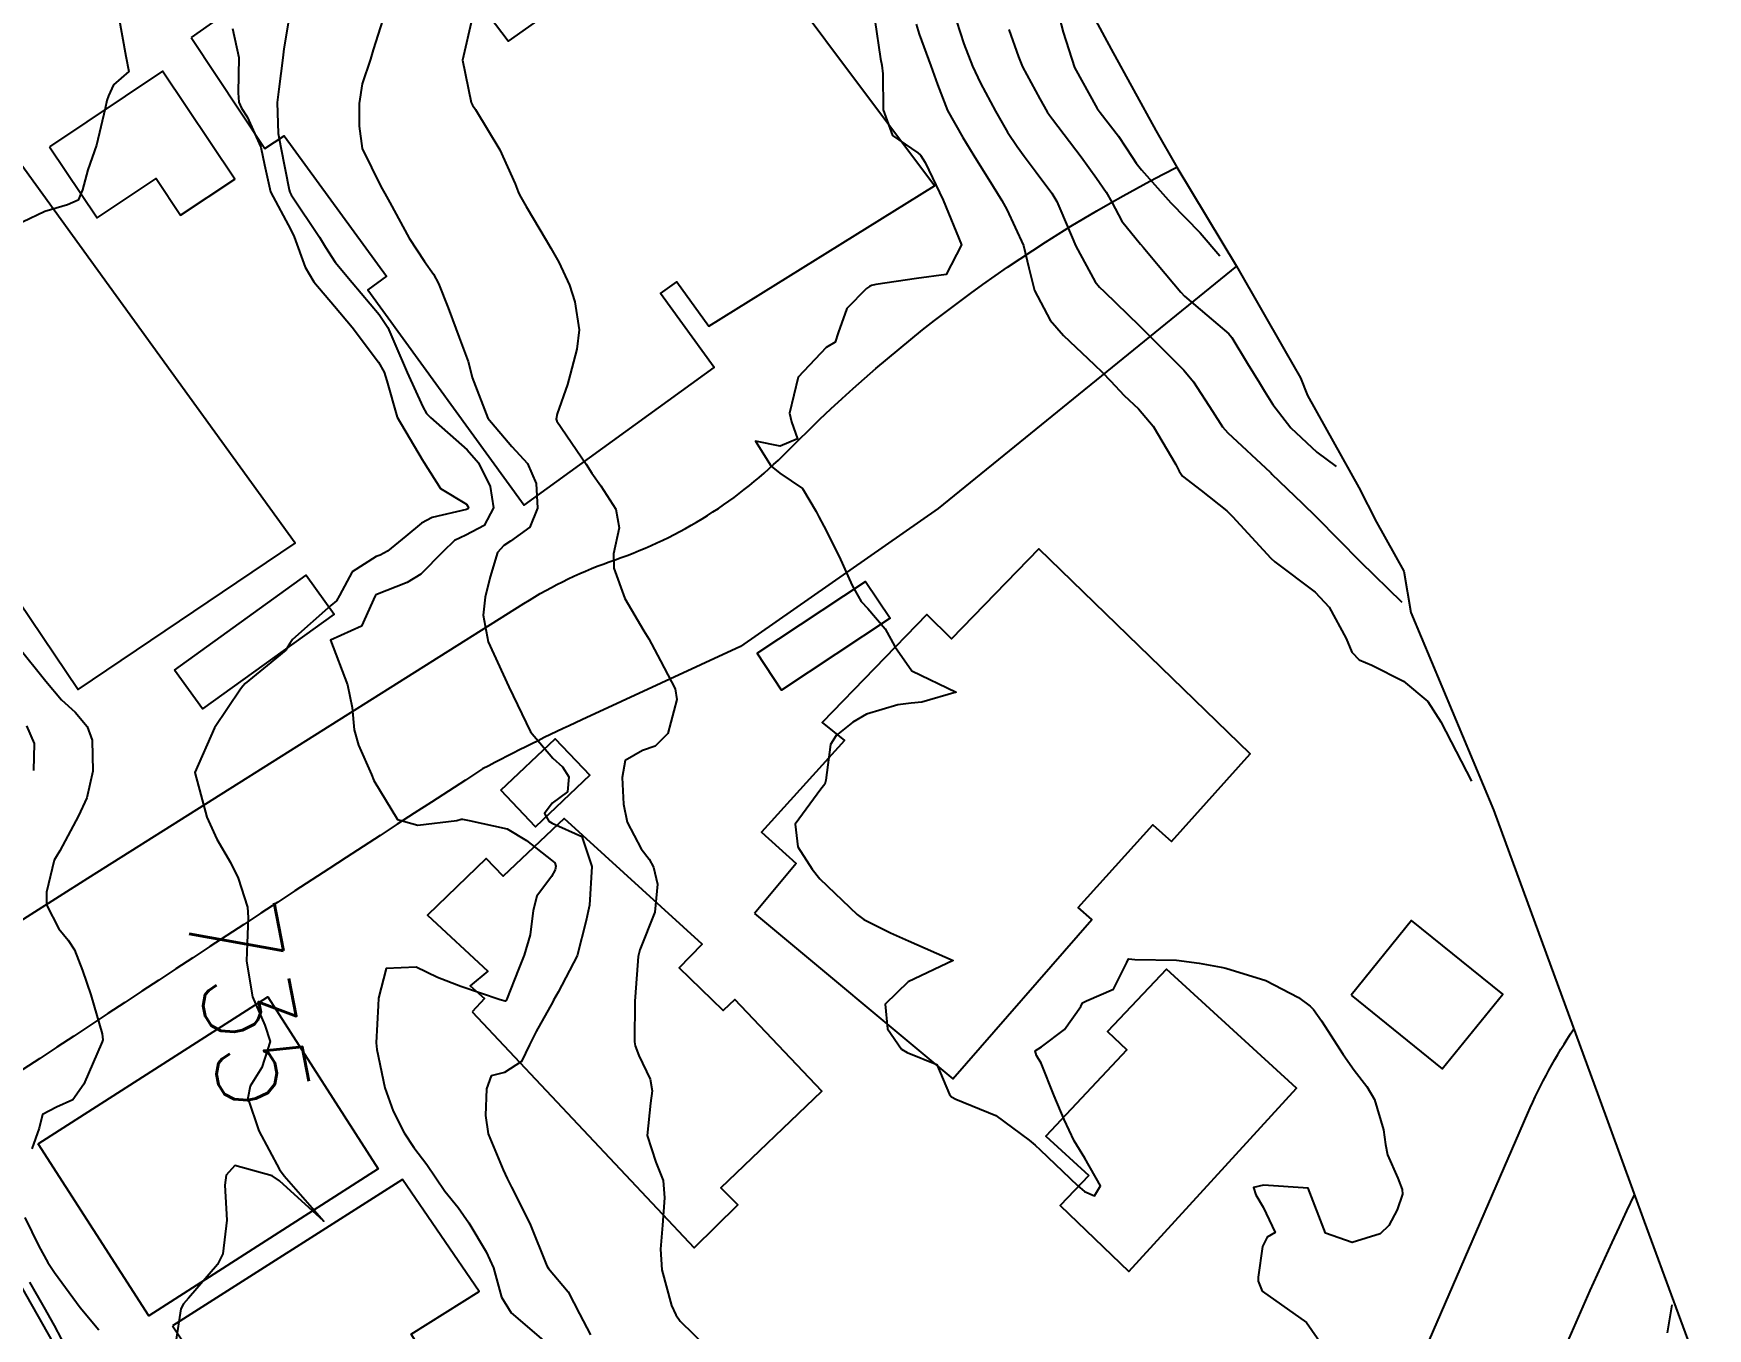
# Model space of a CAD drawing. Header units: metres. Extents: x 298520 to 308411, y 7433745 to 7450750.
# Drawn here: x 302064.3 to 302139.1, y 7441955.4 to 7442013.4 of the extents above; entities that cross this region are included whole.
import ezdxf
from ezdxf.enums import TextEntityAlignment as Align

# ---------------------------------------------------------------- set-up
doc = ezdxf.new("R2010")
doc.units = ezdxf.units.M
doc.header["$LTSCALE"] = 10
for name, color, linetype in [('Area', 45, 'Continuous'), ('Cotas', 45, 'Continuous'), ('Curvas de Nivel 1m', 11, 'Continuous'), ('Curvas de Nivel 5m', 15, 'Continuous'), ('Edificações', 30, 'Continuous'), ('Vias Primárias', 230, 'Continuous')]:
    doc.layers.add(name, color=color, linetype=linetype)
doc.styles.add('Style-STANDARD', font='STANDARD.shx')

msp = doc.modelspace()

# ---------------------------------------------------------------- linework, layer by layer
at = {"layer": 'Area'}
msp.add_polyline3d([(302108.342, 7442020.298, 737.999), (302112.458, 7442012.667, 740.809), (302114.458, 7442009.031, 742.859), (302115.387, 7442007.382, 745.889), (302118.058, 7442002.957, 748.899), (302120.238, 7441999.153, 743.309), (302120.915, 7441997.963, 743.399), (302121.237, 7441997.174, 745.359), (302123.529, 7441993.058, 742.589), (302124.326, 7441991.505, 734.589), (302125.543, 7441989.32, 733.959), (302125.851, 7441987.474, 734.278), (302129.56, 7441978.645, 730.359), (302134.26, 7441965.793, 730.349), (302136.288, 7441960.229, 730.649), (302139.123, 7441952.537, 731.309)], dxfattribs=at)
at = {"layer": 'Curvas de Nivel 1m', "flags": 128}
for points, elevation in [([(302109.723, 7442016.24), (302109.654, 7442016.117), (302109.675, 7442015.863), (302109.723, 7442015.684), (302109.895, 7442015.035), (302110.302, 7442013.433), (302110.822, 7442011.85), (302111.835, 7442010.012), (302111.968, 7442009.838), (302112.779, 7442008.782), (302113.407, 7442007.816), (302113.567, 7442007.57), (302113.805, 7442007.276), (302115.13, 7442005.797), (302115.776, 7442005.123), (302116.433, 7442004.456), (302117.313, 7442003.43)], 727), ([(302068.073, 7442014.166), (302068.397, 7442012.355), (302068.534, 7442011.672), (302067.844, 7442011.075), (302067.613, 7442010.586), (302067.551, 7442010.364), (302067.475, 7442010.011), (302067.082, 7442008.371), (302066.695, 7442007.27), (302066.46, 7442006.38), (302066.255, 7442005.914), (302065.783, 7442005.702), (302064.778, 7442005.4), (302063.771, 7442004.935)], 736), ([(302075.732, 7442014.272), (302075.458, 7442012.683), (302075.418, 7442012.274), (302075.233, 7442010.885), (302075.16, 7442010.277), (302075.206, 7442008.889), (302075.326, 7442008.275), (302075.697, 7442006.368), (302075.723, 7442006.271), (302075.791, 7442006.146), (302077.061, 7442004.251), (302077.319, 7442003.807), (302077.752, 7442003.141), (302078.513, 7442002.232), (302079.722, 7442000.799), (302080.109, 7442000.216), (302080.429, 7441999.49), (302080.98, 7441998.207), (302081.678, 7441996.67), (302081.845, 7441996.368), (302082.011, 7441996.195), (302083.652, 7441994.744), (302084.162, 7441994.165), (302084.68, 7441993.112), (302084.836, 7441992.158), (302084.415, 7441991.358), (302083.604, 7441990.927), (302083.089, 7441990.689), (302082.571, 7441990.185), (302081.583, 7441989.191), (302080.968, 7441988.817), (302079.573, 7441988.256), (302079.553, 7441988.24), (302079.545, 7441988.22), (302078.927, 7441986.859), (302077.553, 7441986.24), (302078.306, 7441984.232), (302078.521, 7441983.222), (302078.61, 7441982.229), (302078.805, 7441981.54), (302079.38, 7441980.222), (302079.479, 7441979.953), (302080.546, 7441978.209), (302081.45, 7441977.957), (302083.194, 7441978.174), (302083.396, 7441978.229), (302083.454, 7441978.219), (302083.744, 7441978.167), (302085.449, 7441977.799), (302086.312, 7441977.273), (302087.436, 7441976.392), (302087.578, 7441976.272), (302087.627, 7441976.127), (302087.598, 7441975.96), (302087.426, 7441975.657), (302086.77, 7441974.779), (302086.614, 7441974.138), (302086.472, 7441973.059), (302086.209, 7441972.142), (302085.969, 7441971.552), (302085.42, 7441970.149), (302085.402, 7441970.11), (302085.362, 7441970.09), (302085.14, 7441970.152), (302083.369, 7441970.737), (302082.331, 7441971.145), (302081.377, 7441971.606), (302080.038, 7441971.552), (302079.687, 7441970.217), (302079.676, 7441969.899), (302079.593, 7441968.217), (302079.622, 7441967.925), (302079.982, 7441966.213), (302080.345, 7441965.162), (302080.845, 7441964.204), (302081.276, 7441963.545), (302081.854, 7441962.776), (302082.252, 7441962.185), (302082.665, 7441961.587), (302083.25, 7441960.85), (302083.729, 7441960.165), (302084.504, 7441958.877), (302084.831, 7441958.154), (302085.2, 7441956.852), (302085.632, 7441956.146), (302087.173, 7441954.826)], 734), ([(302079.881, 7442013.994), (302079.458, 7442012.633), (302079.328, 7442012.225), (302078.965, 7442011.11), (302078.825, 7442010.23), (302078.835, 7442009.218), (302078.968, 7442008.228), (302079.796, 7442006.527), (302079.978, 7442006.218), (302080.192, 7442005.811), (302081.065, 7442004.207), (302081.753, 7442003.172), (302082.155, 7442002.602), (302082.379, 7442002.19), (302082.813, 7442001.098), (302083.146, 7442000.178), (302083.302, 7441999.769), (302083.698, 7441998.701), (302083.841, 7441998.169), (302083.874, 7441997.986), (302084.577, 7441996.161), (302085.654, 7441994.901), (302086.357, 7441994.139), (302086.748, 7441993.247), (302086.801, 7441992.138), (302086.467, 7441991.285), (302085.601, 7441990.662), (302085.29, 7441990.461), (302085.009, 7441990.156), (302084.679, 7441989.062), (302084.461, 7441988.161), (302084.377, 7441987.35), (302084.603, 7441986.159), (302085.523, 7441984.15), (302086.494, 7441982.14), (302087.491, 7441980.952), (302087.925, 7441980.561), (302088.201, 7441980.119), (302088.141, 7441979.452), (302087.465, 7441978.947), (302087.114, 7441978.477), (302087.307, 7441978.131), (302087.452, 7441978.043), (302088.784, 7441977.447), (302089.236, 7441976.103), (302089.126, 7441974.385), (302089.074, 7441974.105), (302088.985, 7441973.692), (302088.581, 7441972.112), (302087.726, 7441970.485), (302087.525, 7441970.128), (302087.469, 7441970.02), (302087.358, 7441969.812), (302086.747, 7441968.731), (302086.446, 7441968.139), (302086.084, 7441967.384), (302085.32, 7441966.895), (302084.735, 7441966.739), (302084.515, 7441966.158), (302084.479, 7441964.975), (302084.59, 7441964.157), (302085.267, 7441962.54), (302085.444, 7441962.148), (302085.64, 7441961.765), (302086.455, 7441960.138), (302087.215, 7441958.251), (302087.299, 7441958.129), (302088.18, 7441957.092), (302088.687, 7441956.108), (302089.179, 7441955.16)], 733), ([(302083.882, 7442014.057), (302083.444, 7442012.176), (302083.835, 7442010.285), (302083.898, 7442010.169), (302084.026, 7442009.973), (302085.116, 7442008.157), (302085.798, 7442006.646), (302085.932, 7442006.286), (302085.993, 7442006.147), (302086.294, 7442005.633), (302087.196, 7442004.128), (302087.402, 7442003.768), (302087.753, 7442003.14), (302088.231, 7442002.115), (302088.477, 7442001.367), (302088.663, 7442000.11), (302088.56, 7441999.256), (302088.269, 7441998.114), (302088.138, 7441997.666), (302087.675, 7441996.36), (302087.633, 7441996.121), (302087.672, 7441996.035), (302088.983, 7441994.107), (302089.229, 7441993.697), (302089.633, 7441993.14), (302090.311, 7441992.093), (302090.449, 7441991.253), (302090.207, 7441990.094), (302090.22, 7441989.46), (302090.711, 7441988.089), (302091.559, 7441986.648), (302091.778, 7441986.299), (302091.903, 7441986.075), (302092.301, 7441985.309), (302092.961, 7441984.058), (302093.033, 7441983.572), (302092.626, 7441982.063), (302092.068, 7441981.497), (302091.491, 7441981.295), (302090.728, 7441980.844), (302090.59, 7441980.089), (302090.655, 7441978.898), (302090.805, 7441978.086), (302091.441, 7441976.894), (302091.801, 7441976.439), (302091.987, 7441976.072), (302092.175, 7441975.315), (302092.049, 7441974.07), (302091.386, 7441972.38), (302091.32, 7441972.144), (302091.309, 7441972.081), (302091.173, 7441970.273), (302091.157, 7441970.082), (302091.145, 7441968.273), (302091.17, 7441968.082), (302091.329, 7441967.651), (302091.847, 7441966.601), (302091.924, 7441966.071), (302091.85, 7441965.526), (302091.707, 7441964.074), (302092.087, 7441962.883), (302092.419, 7441962.063), (302092.487, 7441961.294), (302092.386, 7441960.063), (302092.304, 7441958.992), (302092.357, 7441958.069), (302092.793, 7441956.468), (302092.986, 7441956.062), (302093.189, 7441955.772), (302094.973, 7441954.033)], 732), ([(302101.883, 7442013.96), (302102.145, 7442012.235), (302102.197, 7442011.955), (302102.241, 7442011.57), (302102.261, 7442009.954), (302102.68, 7442008.806), (302103.814, 7442008.029), (302103.926, 7442007.929), (302104.132, 7442007.605), (302104.94, 7442005.919), (302105.763, 7442003.91), (302105.072, 7442002.594), (302103.748, 7442002.411), (302101.929, 7442002.141), (302101.744, 7442002.092), (302101.65, 7442002.054), (302101.512, 7442001.962), (302100.635, 7442001.065), (302100.248, 7441999.975), (302100.12, 7441999.565), (302099.706, 7441999.319), (302098.454, 7441997.999), (302098.066, 7441996.393), (302098.166, 7441996.003), (302098.422, 7441995.238), (302097.656, 7441994.904), (302096.544, 7441995.137), (302097.257, 7441994.014), (302097.64, 7441993.706), (302098.649, 7441993.011), (302099.267, 7441991.985), (302099.383, 7441991.748), (302099.613, 7441991.325), (302100.291, 7441989.973), (302100.869, 7441988.678), (302101.269, 7441987.963), (302101.57, 7441987.654), (302102.35, 7441986.737), (302102.777, 7441985.942), (302103.537, 7441984.857), (302105.523, 7441983.91), (302103.985, 7441983.458), (302103.518, 7441983.413), (302102.915, 7441983.337), (302101.513, 7441982.918), (302100.91, 7441982.565), (302100.158, 7441981.973), (302099.911, 7441981.562), (302099.693, 7441979.978), (302099.653, 7441979.796), (302099.469, 7441979.57), (302098.324, 7441977.997), (302098.443, 7441976.995), (302099.083, 7441975.985), (302099.427, 7441975.558), (302101.1, 7441973.963), (302101.401, 7441973.737), (302102.595, 7441973.142), (302103.391, 7441972.788), (302105.383, 7441971.91), (302103.373, 7441970.944), (302102.348, 7441969.95), (302102.448, 7441968.847), (302103.081, 7441967.943), (302103.331, 7441967.783), (302104.654, 7441967.248), (302105.219, 7441965.911), (302105.311, 7441965.805), (302105.514, 7441965.704), (302107.299, 7441964.972), (302108.792, 7441963.867), (302109.055, 7441963.638), (302109.279, 7441963.432), (302110.948, 7441961.843), (302111.26, 7441961.574), (302111.716, 7441961.378), (302111.973, 7441961.833), (302111.275, 7441963.058), (302110.798, 7441963.845), (302110.359, 7441964.787), (302109.914, 7441965.854), (302109.327, 7441967.314), (302109.121, 7441967.653), (302109.05, 7441967.864), (302109.335, 7441968.048), (302110.376, 7441968.816), (302111.101, 7441969.843), (302111.179, 7441970.018), (302111.357, 7441970.101), (302112.565, 7441970.628), (302113.154, 7441971.822), (302113.226, 7441971.98), (302113.384, 7441971.969), (302113.516, 7441971.95), (302115.384, 7441971.915), (302116.39, 7441971.78), (302117.38, 7441971.602), (302117.586, 7441971.561), (302119.372, 7441971.014), (302120.836, 7441970.25), (302121.355, 7441969.868), (302121.499, 7441969.719), (302121.862, 7441969.201), (302122.835, 7441967.705), (302123.326, 7441966.997), (302123.889, 7441966.262), (302124.237, 7441965.686), (302124.635, 7441964.338), (302124.729, 7441963.678), (302124.815, 7441963.214), (302125.268, 7441962.169), (302125.473, 7441961.668), (302125.477, 7441961.45), (302125.249, 7441960.758), (302124.869, 7441960.045), (302124.479, 7441959.681), (302123.229, 7441959.289), (302122.043, 7441959.712), (302121.263, 7441961.72), (302119.264, 7441961.858), (302118.814, 7441961.747), (302118.932, 7441961.417), (302119.25, 7441960.872), (302119.795, 7441959.734), (302119.432, 7441959.537), (302119.227, 7441959.108), (302119.022, 7441957.743), (302119.029, 7441957.561), (302119.207, 7441957.112), (302121.193, 7441955.72), (302122.595, 7441953.706)], 731), ([(302105.532, 7442013.914), (302105.873, 7442012.902), (302106.25, 7442011.906), (302106.609, 7442011.145), (302107.28, 7442009.896), (302107.824, 7442008.961), (302108.25, 7442008.317), (302108.57, 7442007.879), (302109.101, 7442007.166), (302109.797, 7442006.23), (302110.026, 7442005.858), (302110.209, 7442005.433), (302110.88, 7442003.849), (302111.747, 7442002.266), (302111.932, 7442002.024), (302112.137, 7442001.834), (302113.72, 7442000.296), (302114.218, 7441999.805), (302115.698, 7441998.315), (302116.136, 7441997.786), (302116.987, 7441996.47), (302117.441, 7441995.772), (302117.669, 7441995.507), (302119.565, 7441993.741), (302119.607, 7441993.705), (302119.642, 7441993.665), (302120.996, 7441992.36), (302121.623, 7441991.754), (302121.66, 7441991.72), (302123.594, 7441989.744), (302125.453, 7441987.93)], 729), ([(302107.879, 7442013.543), (302108.309, 7442012.325), (302108.491, 7442011.881), (302109.264, 7442010.446), (302109.6, 7442009.863), (302109.691, 7442009.721), (302109.83, 7442009.537), (302111.112, 7442007.847), (302111.803, 7442006.896), (302112.236, 7442006.272), (302112.489, 7442005.83), (302112.933, 7442004.981), (302113.764, 7442003.943), (302113.887, 7442003.809), (302114.555, 7442003.002), (302115.569, 7442001.792), (302115.74, 7442001.615), (302116.737, 7442000.771), (302117.715, 7441999.94), (302117.854, 7441999.768), (302118.558, 7441998.614), (302119.084, 7441997.749), (302119.314, 7441997.37), (302119.683, 7441996.777), (302120.491, 7441995.732), (302121.657, 7441994.644), (302122.513, 7441994)], 728), ([(302063.546, 7441985.977), (302064.812, 7441984.397), (302065.515, 7441983.563), (302066.135, 7441983.006), (302066.662, 7441982.373), (302066.894, 7441981.766), (302066.922, 7441980.368), (302066.654, 7441979.183), (302066.283, 7441978.378), (302065.437, 7441976.806), (302065.281, 7441976.545), (302065.194, 7441976.392), (302064.844, 7441974.963), (302064.839, 7441974.396), (302065.392, 7441973.321), (302065.816, 7441972.812), (302066.093, 7441972.379), (302066.457, 7441971.457), (302066.829, 7441970.368), (302067.337, 7441968.618), (302067.359, 7441968.36), (302067.332, 7441968.27), (302066.523, 7441966.378), (302066.017, 7441965.668), (302065.297, 7441965.352), (302064.666, 7441965.023), (302064.524, 7441964.398), (302064.191, 7441963.483)], 736), ([(302063.946, 7441982.406), (302064.289, 7441981.608), (302064.264, 7441980.402)], 737), ([(302063.88, 7441960.404), (302064.498, 7441959.123), (302064.907, 7441958.393), (302065.208, 7441957.943), (302066.351, 7441956.378), (302067.183, 7441955.38)], 736), ([(302064.091, 7441957.514), (302064.725, 7441956.395), (302065.185, 7441955.575), (302065.809, 7441954.384)], 737), ([(302137.327, 7441955.254), (302137.543, 7441956.5)], 731)]:
    msp.add_lwpolyline(points, dxfattribs=dict(at, elevation=elevation))
at = {"layer": 'Curvas de Nivel 5m', "flags": 128}
for points, elevation in [([(302103.733, 7442013.784), (302103.877, 7442013.34), (302104.386, 7442011.925), (302104.689, 7442011.083), (302105.142, 7442009.917), (302105.821, 7442008.713), (302106.32, 7442007.905), (302107.172, 7442006.523), (302107.56, 7442005.892), (302107.787, 7442005.5), (302108.528, 7442003.879), (302108.767, 7442002.889), (302109.022, 7442001.871), (302109.723, 7442000.548), (302110.321, 7441999.854), (302111.7, 7441998.562), (302112.074, 7441998.212), (302112.431, 7441997.829), (302113.037, 7441997.17), (302113.681, 7441996.577), (302114.338, 7441995.803), (302115.35, 7441994.09), (302115.492, 7441993.792), (302115.641, 7441993.564), (302116.486, 7441992.93), (302117.625, 7441992.021), (302117.754, 7441991.897), (302117.882, 7441991.766), (302119.595, 7441989.901), (302119.778, 7441989.738), (302121.579, 7441988.378), (302122.204, 7441987.714), (302122.964, 7441986.3), (302123.211, 7441985.703), (302123.548, 7441985.352), (302124.119, 7441985.117), (302125.534, 7441984.396), (302126.611, 7441983.49), (302127.203, 7441982.586), (302128.563, 7441979.93)], 730), ([(302073.16, 7442013.585), (302073.451, 7442012.296), (302073.421, 7442010.715), (302073.442, 7442010.296), (302073.56, 7442010.024), (302073.826, 7442009.637), (302074.434, 7442008.284), (302074.595, 7442007.492), (302074.858, 7442006.279), (302075.768, 7442004.579), (302075.924, 7442004.268), (302076.407, 7442002.917), (302076.8, 7442002.254), (302077.727, 7442001.175), (302078.52, 7442000.232), (302079.697, 7441998.66), (302079.945, 7441998.217), (302080.066, 7441997.839), (302080.522, 7441996.212), (302081.645, 7441994.314), (302081.717, 7441994.199), (302082.466, 7441993.022), (302083.624, 7441992.313), (302083.711, 7441992.169), (302083.688, 7441992.103), (302083.621, 7441992.072), (302082.085, 7441991.724), (302081.612, 7441991.47), (302080.92, 7441990.89), (302080.097, 7441990.215), (302079.774, 7441990.035), (302079.59, 7441989.97), (302078.518, 7441989.296), (302077.947, 7441988.236), (302077.816, 7441987.992), (302077.568, 7441987.779), (302075.854, 7441986.265), (302075.727, 7441986.091), (302075.546, 7441985.781), (302074.714, 7441985.1), (302073.736, 7441984.288), (302073.632, 7441984.179), (302073.52, 7441984.039), (302072.361, 7441982.307), (302071.483, 7441980.32), (302072.009, 7441978.312), (302072.47, 7441977.331), (302073.074, 7441976.295), (302073.422, 7441975.583), (302073.838, 7441974.286), (302073.861, 7441973.823), (302073.799, 7441972.286), (302073.795, 7441971.869), (302074.051, 7441970.283), (302074.603, 7441969.018), (302074.85, 7441968.275), (302074.482, 7441967.118), (302073.95, 7441966.284), (302073.843, 7441965.747), (302074.339, 7441964.279), (302075.266, 7441962.555), (302075.479, 7441962.268), (302077.243, 7441960.25), (302075.261, 7441962.043), (302074.945, 7441962.273), (302073.267, 7441962.736), (302072.882, 7441962.296), (302072.816, 7441961.855), (302072.916, 7441960.295), (302072.735, 7441958.783), (302072.494, 7441958.301), (302071.198, 7441956.797), (302070.973, 7441956.545), (302070.855, 7441956.323), (302070.635, 7441954.861)], 735)]:
    msp.add_lwpolyline(points, dxfattribs=dict(at, elevation=elevation))
at = {"layer": 'Edificações'}
for points in [[(302071.314, 7442013.188), (302074.612, 7442008.222), (302075.472, 7442008.788), (302080.05, 7442002.519), (302079.214, 7442001.908), (302086.205, 7441992.266), (302094.701, 7441998.427), (302092.303, 7442001.734), (302093.026, 7442002.258), (302094.458, 7442000.283), (302104.555, 7442006.551), (302094.791, 7442019.593), (302085.486, 7442013.031), (302084.081, 7442014.907), (302094.34, 7442022.065), (302091.091, 7442026.422), (302080.898, 7442019.155), (302081.984, 7442017.768), (302077.218, 7442014.653), (302075.851, 7442016.389)], [(302064.977, 7442008.301), (302067.108, 7442005.116), (302069.744, 7442006.881), (302070.841, 7442005.241), (302073.269, 7442006.848), (302070.032, 7442011.685)], [(302053.467, 7442001.089), (302055.518, 7441998.522), (302056.151, 7441999.028), (302066.265, 7441984.029), (302075.964, 7441990.573), (302063.546, 7442007.738), (302061.407, 7442006.36), (302063.147, 7442004.195), (302059.86, 7442001.87), (302059.312, 7442002.644), (302061.042, 7442003.869), (302059.892, 7442005.495)], [(302096.508, 7441974.012), (302105.372, 7441966.619), (302111.586, 7441973.742), (302110.982, 7441974.269), (302114.316, 7441977.974), (302115.148, 7441977.225), (302118.675, 7441981.144), (302109.222, 7441990.317), (302105.321, 7441986.297), (302104.21, 7441987.376), (302099.532, 7441982.556), (302100.532, 7441981.751), (302096.825, 7441977.638), (302098.376, 7441976.241)], [(302070.571, 7441984.898), (302076.461, 7441989.138), (302077.717, 7441987.394), (302071.826, 7441983.154)], [(302096.623, 7441985.657), (302101.475, 7441988.864), (302102.568, 7441987.21), (302097.716, 7441984.003)], [(302085.16, 7441979.52), (302087.586, 7441981.825), (302089.137, 7441980.193), (302086.711, 7441977.888)], [(302083.877, 7441969.616), (302093.806, 7441959.057), (302095.754, 7441960.978), (302095.003, 7441961.74), (302099.513, 7441966.053), (302095.621, 7441970.159), (302095.098, 7441969.664), (302093.141, 7441971.578), (302094.172, 7441972.633), (302087.997, 7441978.26), (302085.266, 7441975.672), (302084.509, 7441976.47), (302081.879, 7441973.928), (302084.575, 7441971.432), (302083.788, 7441970.765), (302084.436, 7441970.198)], [(302123.184, 7441970.349), (302127.258, 7441967.052), (302129.965, 7441970.397), (302125.891, 7441973.694)], [(302111.461, 7441962.291), (302110.171, 7441960.941), (302113.25, 7441957.997), (302120.74, 7441966.194), (302114.932, 7441971.523), (302112.295, 7441968.722), (302113.163, 7441967.905), (302109.528, 7441964.044)], [(302064.481, 7441963.706), (302074.74, 7441970.287), (302079.679, 7441962.589), (302069.42, 7441956.008)], [(302050.895, 7441926.158), (302058.379, 7441912.095), (302072.752, 7441920.022), (302067.088, 7441930.414), (302071.429, 7441932.728), (302067.683, 7441939.791), (302063.584, 7441937.617), (302065.006, 7441934.938), (302060.636, 7441932.62), (302059.197, 7441935.334), (302055.738, 7441933.347), (302055.299, 7441934.11), (302068.607, 7441941.302), (302068.971, 7441940.628), (302072.197, 7441942.371), (302060.213, 7441963.507), (302056.44, 7441961.191), (302063.374, 7441949.04), (302044.518, 7441938.714), (302048.907, 7441929.916), (302052.575, 7441931.898), (302054.498, 7441928.165)], [(302070.474, 7441955.567), (302072.631, 7441952.329), (302071.509, 7441951.582), (302076.998, 7441943.529), (302085.195, 7441948.751), (302081.155, 7441955.19), (302084.193, 7441957.096), (302080.762, 7441962.11)]]:
    msp.add_lwpolyline(points, close=True, dxfattribs=at)
at = {"layer": 'Vias Primárias'}
for points, elevation in [([(302031.058, 7441958.887), (302032.326, 7441957.206, 0.331273), (302035.512, 7441956.274, 0.045571), (302039.246, 7441958.06, 0.016807), (302052.738, 7441966.727), (302066.7, 7441975.593), (302086.198, 7441987.879, -0.057841), (302090.272, 7441989.831, 0.115896), (302097.983, 7441994.686, -0.081406), (302115.387, 7442007.382, -13.319112)], 700.813), ([(302118.058, 7442002.957), (302104.727, 7441992.119), (302095.874, 7441985.942), (302088.787, 7441982.669, 0.013352), (302084.346, 7441980.472, 0.002761), (302059.992, 7441964.511, -0.008047), (302043.414, 7441953.896, 0.289492), (302039.295, 7441945.449, 0.13949), (302041.315, 7441940.492), (302048.169, 7441926.092), (302058.991, 7441904.187), (302062.237, 7441896.211, 0.132671), (302065.149, 7441892.382, 0.266628), (302071.534, 7441891.51), (302086.103, 7441897.934), (302095.096, 7441903.029, 0.032676), (302100.659, 7441906.679, 0.079077), (302110.689, 7441917.088, 0.07747), (302116.888, 7441929.776), (302126.148, 7441953.701), (302131.088, 7441965.07, -0.044681), (302133.145, 7441968.842, 0.241117)], 748.899), ([(302070.247, 7441872.363, -0.013986), (302068.696, 7441877.708, -0.263786), (302070.167, 7441883.208, -0.09727), (302073.43, 7441885.44), (302085.71, 7441890.81, 0.048155), (302094.377, 7441895.642, -0.016803), (302099.553, 7441898.968, 0.01363), (302105.02, 7441902.433, 0.076562), (302109.223, 7441906.309, -0.010209), (302112.037, 7441909.694, 0.057936), (302117.198, 7441917.268, 0.031746), (302121.579, 7441927.107, -0.030752), (302123.363, 7441931.134, 0.036783), (302126.386, 7441938.188, -0.027849), (302135.854, 7441961.417, -34.209261)], 746.313)]:
    msp.add_lwpolyline(points, format="xyb", dxfattribs=dict(at, elevation=elevation))

# ---------------------------------------------------------------- texts
at = {"layer": 'Cotas', "style": 'Style-STANDARD'}
msp.add_text('735', height=4, rotation=280.96456, dxfattribs=at).set_placement((302073.871, 7441969.957, 735), align=Align.MIDDLE_CENTER)

doc.saveas('drawing.dxf')
